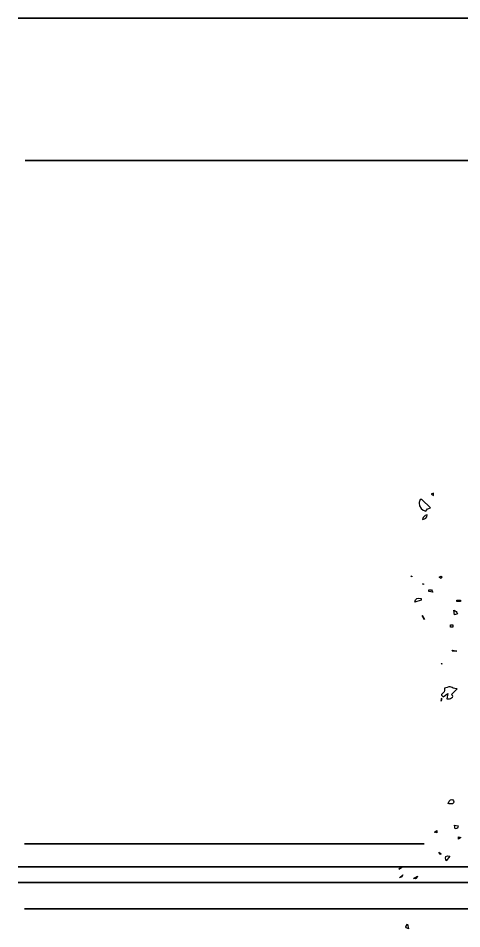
# Model space of a CAD drawing. Header units: centimetres. Extents: x -10.8 to 7.5, y -7.5 to 7.5.
# Drawn here: x -10.82 to -6.83, y -0.86 to 7.34 of the extents above; entities that cross this region are included whole.
import ezdxf

# ---------------------------------------------------------------- set-up
doc = ezdxf.new("R2010")
doc.units = ezdxf.units.CM
doc.header["$MEASUREMENT"] = 0
doc.layers.add('Layer 1', color=7, linetype='Continuous')

msp = doc.modelspace()

# ---------------------------------------------------------------- linework, layer by layer
at = {"layer": 'Layer 1'}
for points, knots in [([(-1.09609, 7.33601), (-1.09609, 7.33601), (-1.06825, 7.33601), (-1.06825, 7.33601), (-1.06825, 7.33601), (-1.06825, 7.33601), (-10.82284, 7.33601), (-10.82284, 7.33601), (-10.82284, 7.33601), (-10.82284, 7.33601), (-1.09609, 7.33601), (-1.09609, 7.33601)], [0, 0, 0, 0, 0.25, 0.25, 0.25, 0.25, 0.5, 0.5, 0.5, 0.5, 1, 1, 1, 1]), ([(-3.76209, 6.05546), (-3.76209, 6.05546), (-3.79689, 6.05546), (-3.79689, 6.05546), (-3.79689, 6.05546), (-3.79689, 6.05546), (-10.7602, 6.05546), (-10.7602, 6.05546), (-10.7602, 6.05546), (-10.7602, 6.05546), (-3.76209, 6.05546), (-3.76209, 6.05546)], [0, 0, 0, 0, 0.25, 0.25, 0.25, 0.25, 0.5, 0.5, 0.5, 0.5, 1, 1, 1, 1]), ([(-7.08705, 3.0609), (-7.08705, 3.0609), (-7.08705, 3.04002), (-7.08705, 3.04002), (-7.08705, 3.04002), (-7.08705, 3.04002), (-7.10793, 3.05394), (-7.10793, 3.05394), (-7.10793, 3.05394), (-7.10793, 3.05394), (-7.08705, 3.0609), (-7.08705, 3.0609)], [0, 0, 0, 0, 0.25, 0.25, 0.25, 0.25, 0.5, 0.5, 0.5, 0.5, 1, 1, 1, 1]), ([(-7.19214, 3.00514), (-7.19214, 3.00514), (-7.11559, 2.92859), (-7.11559, 2.92859), (-7.11559, 2.92859), (-7.13974, 2.92212), (-7.14385, 2.92226), (-7.15735, 2.90075), (-7.15735, 2.90075), (-7.18707, 2.9059), (-7.21831, 2.93798), (-7.21748, 2.97062), (-7.21748, 2.97062), (-7.21713, 2.98377), (-7.21136, 2.99366), (-7.20607, 3.00514), (-7.20607, 3.00514), (-7.20607, 3.00514), (-7.19214, 3.00514), (-7.19214, 3.00514)], [0, 0, 0, 0, 0.1666667, 0.1666667, 0.1666667, 0.1666667, 0.3333333, 0.3333333, 0.3333333, 0.3333333, 0.5, 0.5, 0.5, 0.5, 0.6666667, 0.6666667, 0.6666667, 0.6666667, 1, 1, 1, 1]), ([(-7.14358, 2.86595), (-7.14887, 2.83498), (-7.15618, 2.8331), (-7.18534, 2.82419), (-7.18534, 2.82419), (-7.1765, 2.85328), (-7.17267, 2.85711), (-7.14358, 2.86595)], [0, 0, 0, 0, 0.3333333, 0.3333333, 0.3333333, 0.3333333, 1, 1, 1, 1]), ([(-7.28996, 2.31628), (-7.28996, 2.31628), (-7.283, 2.30932), (-7.283, 2.30932), (-7.283, 2.30932), (-7.283, 2.30932), (-7.283, 2.31628), (-7.283, 2.31628), (-7.283, 2.31628), (-7.283, 2.31628), (-7.28996, 2.31628), (-7.28996, 2.31628)], [0, 0, 0, 0, 0.25, 0.25, 0.25, 0.25, 0.5, 0.5, 0.5, 0.5, 1, 1, 1, 1]), ([(-7.03246, 2.30932), (-7.03246, 2.30932), (-7.03246, 2.30236), (-7.03246, 2.30236), (-7.03246, 2.30236), (-7.03246, 2.30236), (-7.01854, 2.2954), (-7.01854, 2.2954), (-7.01854, 2.2954), (-7.01854, 2.2954), (-7.01158, 2.30932), (-7.01158, 2.30932), (-7.01158, 2.30932), (-7.01158, 2.30932), (-7.01854, 2.31628), (-7.01854, 2.31628), (-7.01854, 2.31628), (-7.01854, 2.31628), (-7.03246, 2.30932), (-7.03246, 2.30932)], [0, 0, 0, 0, 0.1666667, 0.1666667, 0.1666667, 0.1666667, 0.3333333, 0.3333333, 0.3333333, 0.3333333, 0.5, 0.5, 0.5, 0.5, 0.6666667, 0.6666667, 0.6666667, 0.6666667, 1, 1, 1, 1]), ([(-7.18565, 2.24668), (-7.18565, 2.24668), (-7.17869, 2.23972), (-7.17869, 2.23972), (-7.17869, 2.23972), (-7.17869, 2.23972), (-7.17869, 2.24668), (-7.17869, 2.24668), (-7.17869, 2.24668), (-7.17869, 2.24668), (-7.18565, 2.24668), (-7.18565, 2.24668)], [0, 0, 0, 0, 0.25, 0.25, 0.25, 0.25, 0.5, 0.5, 0.5, 0.5, 1, 1, 1, 1]), ([(-7.12778, 2.19105), (-7.12778, 2.19105), (-7.12778, 2.17713), (-7.12778, 2.17713), (-7.12778, 2.17713), (-7.12778, 2.17713), (-7.09298, 2.17017), (-7.09298, 2.17017), (-7.09298, 2.17017), (-7.10133, 2.19376), (-7.10314, 2.19432), (-7.12778, 2.19105)], [0, 0, 0, 0, 0.25, 0.25, 0.25, 0.25, 0.5, 0.5, 0.5, 0.5, 1, 1, 1, 1]), ([(-7.25441, 2.07968), (-7.25441, 2.07968), (-7.19873, 2.10056), (-7.19873, 2.10056), (-7.19873, 2.10056), (-7.19873, 2.10056), (-7.19873, 2.11448), (-7.19873, 2.11448), (-7.19873, 2.11448), (-7.23582, 2.12374), (-7.24793, 2.1181), (-7.25441, 2.07968)], [0, 0, 0, 0, 0.25, 0.25, 0.25, 0.25, 0.5, 0.5, 0.5, 0.5, 1, 1, 1, 1]), ([(-6.87882, 2.10055), (-6.87882, 2.10055), (-6.87882, 2.08663), (-6.87882, 2.08663), (-6.87882, 2.08663), (-6.87882, 2.08663), (-6.84402, 2.08663), (-6.84402, 2.08663), (-6.84402, 2.08663), (-6.84402, 2.08663), (-6.84402, 2.10055), (-6.84402, 2.10055), (-6.84402, 2.10055), (-6.84402, 2.10055), (-6.87882, 2.10055), (-6.87882, 2.10055)], [0, 0, 0, 0, 0.2, 0.2, 0.2, 0.2, 0.4, 0.4, 0.4, 0.4, 0.6, 0.6, 0.6, 0.6, 1, 1, 1, 1]), ([(-6.90537, 2.00986), (-6.90537, 2.00986), (-6.89841, 1.9681), (-6.89841, 1.9681), (-6.89841, 1.9681), (-6.89841, 1.9681), (-6.87057, 1.97506), (-6.87057, 1.97506), (-6.87057, 1.97506), (-6.87955, 1.99844), (-6.88198, 2.00088), (-6.90537, 2.00986)], [0, 0, 0, 0, 0.25, 0.25, 0.25, 0.25, 0.5, 0.5, 0.5, 0.5, 1, 1, 1, 1]), ([(-7.16966, 1.92635), (-7.16966, 1.92635), (-7.19054, 1.96115), (-7.19054, 1.96115), (-7.19054, 1.96115), (-7.19054, 1.96115), (-7.16966, 1.92635), (-7.16966, 1.92635)], [0, 0, 0, 0, 0.3333333, 0.3333333, 0.3333333, 0.3333333, 1, 1, 1, 1]), ([(-6.93337, 1.87763), (-6.93337, 1.87763), (-6.93337, 1.85675), (-6.93337, 1.85675), (-6.93337, 1.85675), (-6.93337, 1.85675), (-6.9125, 1.85675), (-6.9125, 1.85675), (-6.9125, 1.85675), (-6.9125, 1.85675), (-6.9125, 1.87763), (-6.9125, 1.87763), (-6.9125, 1.87763), (-6.9125, 1.87763), (-6.93337, 1.87763), (-6.93337, 1.87763)], [0, 0, 0, 0, 0.2, 0.2, 0.2, 0.2, 0.4, 0.4, 0.4, 0.4, 0.6, 0.6, 0.6, 0.6, 1, 1, 1, 1]), ([(-6.92059, 1.64096), (-6.92059, 1.64096), (-6.87883, 1.64096), (-6.87883, 1.64096), (-6.87883, 1.64096), (-6.87883, 1.64096), (-6.91363, 1.64792), (-6.91363, 1.64792), (-6.91363, 1.64792), (-6.91363, 1.64792), (-6.92059, 1.64096), (-6.92059, 1.64096)], [0, 0, 0, 0, 0.25, 0.25, 0.25, 0.25, 0.5, 0.5, 0.5, 0.5, 1, 1, 1, 1]), ([(-7.01878, 1.52993), (-7.01878, 1.52993), (-7.01182, 1.52297), (-7.01182, 1.52297), (-7.01182, 1.52297), (-7.01182, 1.52297), (-7.01182, 1.52993), (-7.01182, 1.52993), (-7.01182, 1.52993), (-7.01182, 1.52993), (-7.01878, 1.52993), (-7.01878, 1.52993)], [0, 0, 0, 0, 0.25, 0.25, 0.25, 0.25, 0.5, 0.5, 0.5, 0.5, 1, 1, 1, 1]), ([(-6.87587, 1.30027), (-6.87587, 1.30027), (-6.92459, 1.25155), (-6.92459, 1.25155), (-6.92459, 1.25155), (-6.89383, 1.2226), (-6.93969, 1.2084), (-6.96635, 1.20979), (-6.96635, 1.20979), (-6.96635, 1.20979), (-6.95939, 1.25851), (-6.95939, 1.25851), (-6.95939, 1.25851), (-6.95939, 1.25851), (-7.00115, 1.23067), (-7.00115, 1.23067), (-7.00115, 1.23067), (-7.00115, 1.23067), (-7.01507, 1.24459), (-7.01507, 1.24459), (-7.01507, 1.24459), (-7.01507, 1.24459), (-7.01507, 1.25155), (-7.01507, 1.25155), (-7.01507, 1.25155), (-6.99029, 1.27243), (-6.98667, 1.27445), (-6.98723, 1.30723), (-6.98723, 1.30723), (-6.91993, 1.33242), (-6.93629, 1.30925), (-6.87588, 1.30027), (-6.87588, 1.30027), (-6.87588, 1.30027), (-6.87587, 1.30027), (-6.87587, 1.30027)], [0, 0, 0, 0, 0.1, 0.1, 0.1, 0.1, 0.2, 0.2, 0.2, 0.2, 0.3, 0.3, 0.3, 0.3, 0.4, 0.4, 0.4, 0.4, 0.5, 0.5, 0.5, 0.5, 0.6, 0.6, 0.6, 0.6, 0.7, 0.7, 0.7, 0.7, 0.8, 0.8, 0.8, 0.8, 1, 1, 1, 1]), ([(-7.02217, 1.18899), (-7.02217, 1.18899), (-7.01521, 1.21683), (-7.01521, 1.21683), (-7.01521, 1.21683), (-7.00992, 1.20055), (-7.00943, 1.20034), (-7.02217, 1.18899)], [0, 0, 0, 0, 0.3333333, 0.3333333, 0.3333333, 0.3333333, 1, 1, 1, 1]), ([(-6.93528, 0.26566), (-6.87647, 0.26288), (-6.91517, 0.33783), (-6.94725, 0.29016), (-6.94725, 0.29016), (-6.94725, 0.29016), (-6.95602, 0.27033), (-6.95602, 0.27033), (-6.95602, 0.27033), (-6.9483, 0.26831), (-6.94398, 0.26608), (-6.93528, 0.26567), (-6.93528, 0.26567), (-6.93528, 0.26567), (-6.93528, 0.26566), (-6.93528, 0.26566)], [0, 0, 0, 0, 0.2, 0.2, 0.2, 0.2, 0.4, 0.4, 0.4, 0.4, 0.6, 0.6, 0.6, 0.6, 1, 1, 1, 1]), ([(-7.07966, 0.01211), (-7.07966, 0.01211), (-7.05878, 0.00515), (-7.05878, 0.00515), (-7.05878, 0.00515), (-7.05878, 0.00515), (-7.05878, 0.02603), (-7.05878, 0.02603), (-7.05878, 0.02603), (-7.05878, 0.02603), (-7.07966, 0.01211), (-7.07966, 0.01211)], [0, 0, 0, 0, 0.25, 0.25, 0.25, 0.25, 0.5, 0.5, 0.5, 0.5, 1, 1, 1, 1]), ([(-6.89875, 0.07475), (-6.89875, 0.07475), (-6.89179, 0.03995), (-6.89179, 0.03995), (-6.89179, 0.03995), (-6.87043, 0.0474), (-6.8714, 0.04642), (-6.86395, 0.06779), (-6.86395, 0.06779), (-6.86395, 0.06779), (-6.89875, 0.07475), (-6.89875, 0.07475)], [0, 0, 0, 0, 0.25, 0.25, 0.25, 0.25, 0.5, 0.5, 0.5, 0.5, 1, 1, 1, 1]), ([(-6.86348, -0.02965), (-6.86348, -0.02965), (-6.86348, -0.05053), (-6.86348, -0.05053), (-6.86348, -0.05053), (-6.86348, -0.05053), (-6.8426, -0.03661), (-6.8426, -0.03661), (-6.8426, -0.03661), (-6.8426, -0.03661), (-6.86348, -0.02965), (-6.86348, -0.02965)], [0, 0, 0, 0, 0.25, 0.25, 0.25, 0.25, 0.5, 0.5, 0.5, 0.5, 1, 1, 1, 1]), ([(-7.17088, -0.09245), (-7.17088, -0.09245), (-7.19872, -0.09245), (-7.19872, -0.09245), (-7.19872, -0.09245), (-7.19872, -0.09245), (-10.76716, -0.09245), (-10.76716, -0.09245), (-10.76716, -0.09245), (-10.76716, -0.09245), (-7.17088, -0.09245), (-7.17088, -0.09245)], [0, 0, 0, 0, 0.25, 0.25, 0.25, 0.25, 0.5, 0.5, 0.5, 0.5, 1, 1, 1, 1]), ([(-7.03815, -0.16879), (-7.03815, -0.16879), (-7.02423, -0.18967), (-7.02423, -0.18967), (-7.02423, -0.18967), (-7.02423, -0.18967), (-7.01727, -0.18271), (-7.01727, -0.18271), (-7.01727, -0.18271), (-7.01727, -0.18271), (-7.03815, -0.16879), (-7.03815, -0.16879)], [0, 0, 0, 0, 0.25, 0.25, 0.25, 0.25, 0.5, 0.5, 0.5, 0.5, 1, 1, 1, 1]), ([(-6.97421, -0.24534), (-6.97421, -0.24534), (-6.93941, -0.20358), (-6.93941, -0.20358), (-6.93941, -0.20358), (-6.97845, -0.19704), (-6.98339, -0.20894), (-6.97421, -0.24534)], [0, 0, 0, 0, 0.3333333, 0.3333333, 0.3333333, 0.3333333, 1, 1, 1, 1]), ([(4.71011, -0.30102), (4.71011, -0.30102), (4.73795, -0.30102), (4.73795, -0.30102), (4.73795, -0.30102), (4.73795, -0.30102), (-10.82284, -0.30102), (-10.82284, -0.30102), (-10.82284, -0.30102), (-10.82284, -0.30102), (4.71011, -0.30102), (4.71011, -0.30102)], [0, 0, 0, 0, 0.25, 0.25, 0.25, 0.25, 0.5, 0.5, 0.5, 0.5, 1, 1, 1, 1]), ([(-7.39985, -0.3219), (-7.39985, -0.3219), (-7.36505, -0.30102), (-7.36505, -0.30102), (-7.36505, -0.30102), (-7.36505, -0.30102), (-7.39985, -0.3219), (-7.39985, -0.3219)], [0, 0, 0, 0, 0.3333333, 0.3333333, 0.3333333, 0.3333333, 1, 1, 1, 1]), ([(-7.39186, -0.39901), (-7.3705, -0.39156), (-7.37147, -0.39254), (-7.36402, -0.37117), (-7.36402, -0.37117), (-7.36402, -0.37117), (-7.39186, -0.39901), (-7.39186, -0.39901)], [0, 0, 0, 0, 0.3333333, 0.3333333, 0.3333333, 0.3333333, 1, 1, 1, 1]), ([(-7.26662, -0.40597), (-7.24198, -0.40924), (-7.24017, -0.40868), (-7.23182, -0.38509), (-7.23182, -0.38509), (-7.23182, -0.38509), (-7.26662, -0.40597), (-7.26662, -0.40597)], [0, 0, 0, 0, 0.3333333, 0.3333333, 0.3333333, 0.3333333, 1, 1, 1, 1]), ([(-6.13145, -0.44072), (-6.13145, -0.44072), (-6.10361, -0.44072), (-6.10361, -0.44072), (-6.10361, -0.44072), (-6.10361, -0.44072), (-10.82284, -0.44072), (-10.82284, -0.44072), (-10.82284, -0.44072), (-10.82284, -0.44072), (-6.13145, -0.44072), (-6.13145, -0.44072)], [0, 0, 0, 0, 0.25, 0.25, 0.25, 0.25, 0.5, 0.5, 0.5, 0.5, 1, 1, 1, 1]), ([(2.51989, -0.67717), (2.51989, -0.67717), (2.49205, -0.67717), (2.49205, -0.67717), (2.49205, -0.67717), (2.49205, -0.67717), (-10.76716, -0.67717), (-10.76716, -0.67717), (-10.76716, -0.67717), (-10.76716, -0.67717), (2.51989, -0.67717), (2.51989, -0.67717)], [0, 0, 0, 0, 0.25, 0.25, 0.25, 0.25, 0.5, 0.5, 0.5, 0.5, 1, 1, 1, 1]), ([(-7.3135, -0.85804), (-7.3135, -0.85804), (-7.32046, -0.81628), (-7.32046, -0.81628), (-7.32046, -0.81628), (-7.34064, -0.83737), (-7.34329, -0.84746), (-7.3135, -0.85804)], [0, 0, 0, 0, 0.3333333, 0.3333333, 0.3333333, 0.3333333, 1, 1, 1, 1])]:
    msp.add_open_spline(points, degree=3, knots=knots, dxfattribs=at)

doc.saveas('drawing.dxf')
